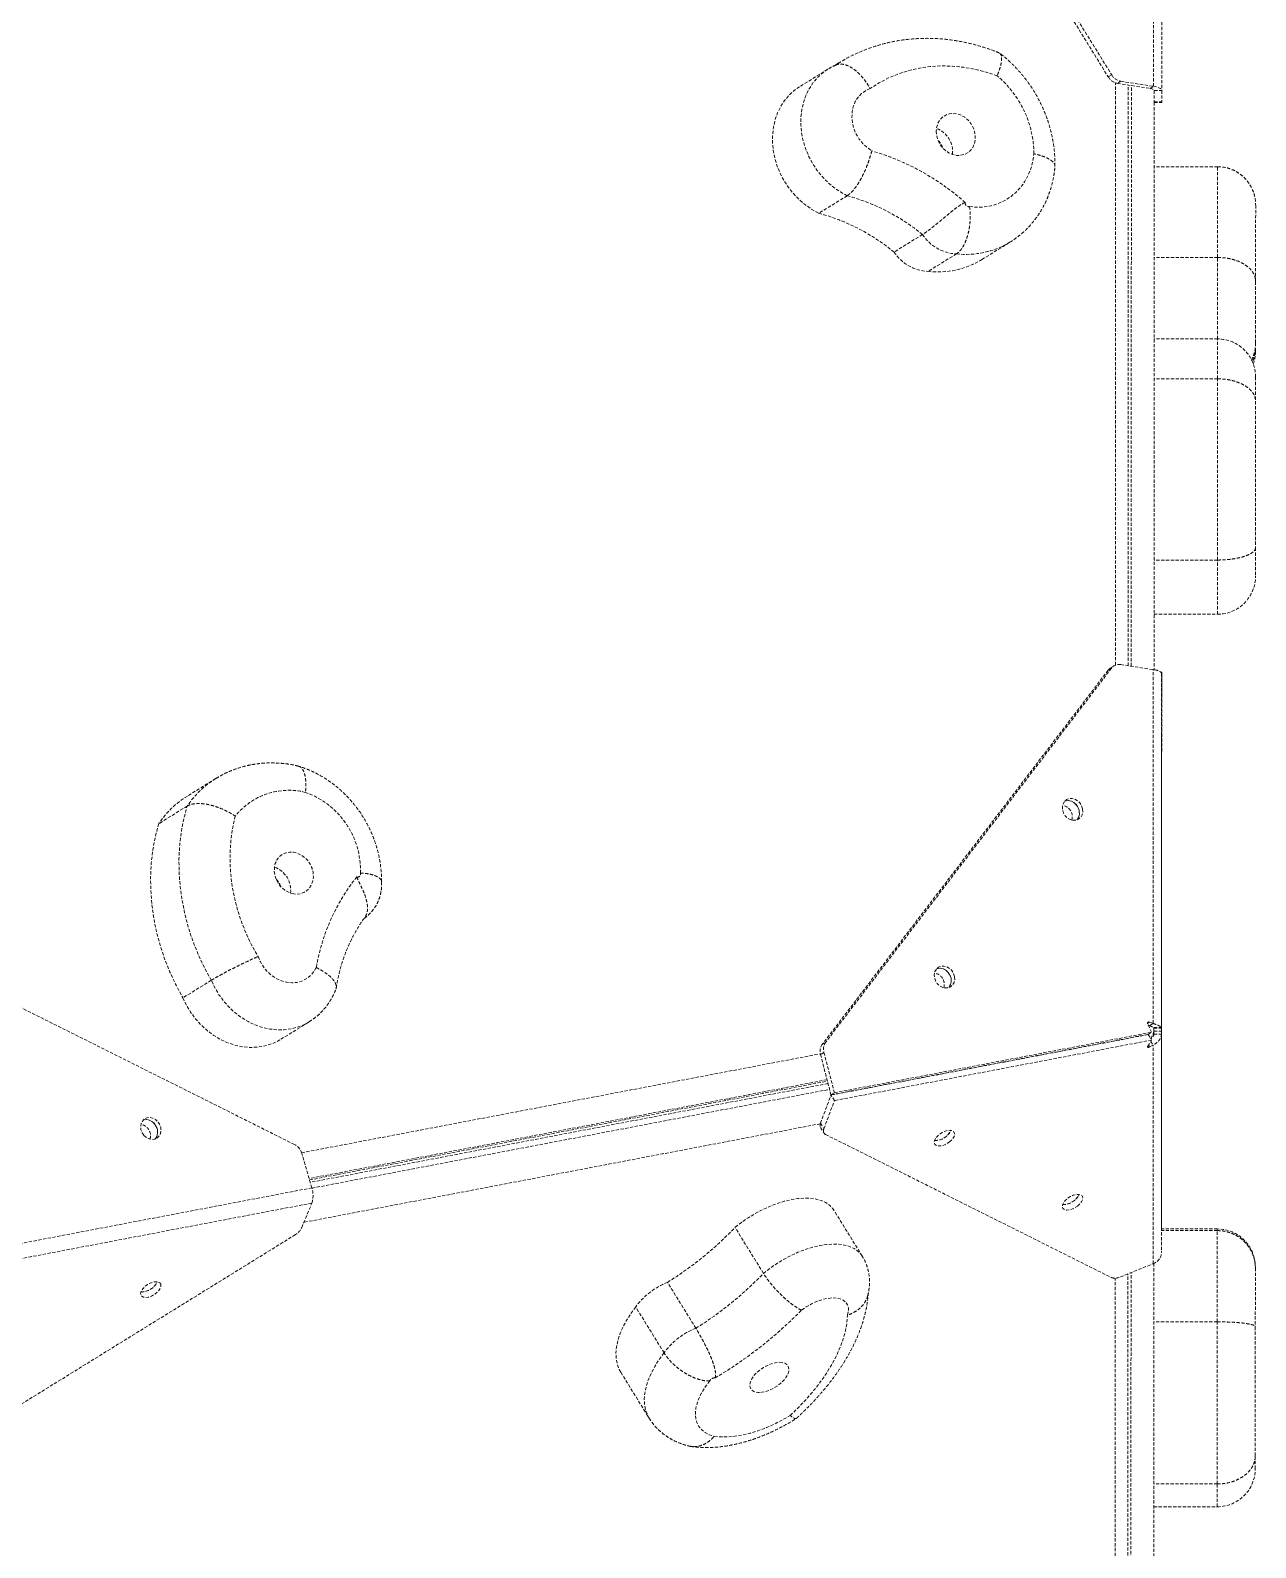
# Model space of a CAD drawing. Header units: millimetres. Extents: x -3960 to 3430, y -2884 to 2225.
# Drawn here: x 1484 to 1967, y -367 to 231 of the extents above; entities that cross this region are included whole.
import ezdxf

# ---------------------------------------------------------------- set-up
doc = ezdxf.new("R2010")
doc.units = ezdxf.units.MM
doc.linetypes.add('HIDDEN', pattern=[1.905, 1.27, -0.635])
doc.layers.add('DIKOM_ОБЪЕКТ', color=7, linetype='Continuous')

msp = doc.modelspace()

# ---------------------------------------------------------------- linework, layer by layer
at = {"layer": 'DIKOM_ОБЪЕКТ', "color": 7, "linetype": 'HIDDEN', "lineweight": 15}
for p, q in [((1797.62525, 395.32231), (1910.18837, 213.08251)), ((1796.28361, 394.49369), (1908.84673, 212.25389)), ((1926.63205, 208.57738), (1926.6744, 347.96239)), ((1929.99105, 346.30327), (1929.9487, 206.91826)), ((1798.35531, 215.33798), (1787.17285, 208.43155)), ((1802.64406, 217.78416), (1800.65999, 216.55878)), ((1800.95976, 216.70454), (1802.51842, 217.70628)), ((1908.84673, 212.25389), (1910.18837, 213.08251)), ((1911.64354, -19.44412), (1911.7134, 209.91727)), ((1913.8056, 210.5624), (1912.46396, 209.73378)), ((1912.46396, 209.73378), (1925.29041, 207.74876)), ((1913.8056, 210.5624), (1926.63205, 208.57738)), ((1916.61856, -19.66175), (1916.68833, 209.08)), ((1917.87937, -19.85698), (1917.94914, 208.88477)), ((1925.29041, 207.74876), (1926.63205, 208.57738)), ((1926.9486, 206.91919), (1926.94722, 202.48854)), ((1926.9486, 206.91919), (1929.9487, 206.91826)), ((1929.9487, 206.91826), (1929.94733, 202.48762)), ((1926.9471, 202.29637), (1926.87915, -21.25365)), ((1926.94722, 202.48854), (1929.94733, 202.48762)), ((1926.94726, 202.24393), (1929.9471, 202.24298)), ((1951.93949, 176.92015), (1926.93958, 176.92772)), ((1805.93741, 165.48464), (1794.75494, 158.57821)), ((1835.61987, 150.21021), (1824.4374, 143.30378)), ((1858.99881, 140.32034), (1870.18127, 147.22677)), ((1870.18127, 147.22677), (1870.04903, 147.14552)), ((1849.00509, 142.57951), (1837.82262, 135.67308)), ((1951.92862, 141.16261), (1926.92851, 141.17005)), ((1951.91877, 109.07356), (1926.9188, 109.08123)), ((1951.91407, 93.35242), (1926.9139, 93.35996)), ((1951.89228, 21.96942), (1926.89211, 21.97697)), ((1926.88566, 0.62432), (1951.88563, 0.61665)), ((1908.77538, -21.44448), (1796.11188, -168.82393)), ((1910.11702, -20.61586), (1797.45353, -167.99531)), ((1910.11702, -20.61586), (1908.77538, -21.44448)), ((1911.10673, -19.71696), (1909.76488, -20.5457)), ((1913.73556, -19.21566), (1926.56187, -21.20091)), ((1926.51944, -160.58443), (1926.56187, -21.20091)), ((1926.87905, -21.24124), (1928.18323, -21.39553)), ((1927.99621, -21.51104), (1928.18323, -21.39553)), ((1928.18323, -21.39553), (1928.1832, -21.56789)), ((1929.89397, -22.25164), (1929.5464, -22.2515)), ((1929.87858, -22.86012), (1929.83595, -162.24377)), ((1929.84773, -162.03781), (1929.89397, -22.25164)), ((1929.89098, -27.94919), (1929.89397, -22.25164)), ((1929.87695, -27.94917), (1929.89098, -27.94919)), ((1929.88962, -31.10355), (1929.81379, -234.8199)), ((1929.88962, -31.10355), (1929.87592, -31.1036)), ((1557.05637, -64.10101), (1545.87391, -71.00744)), ((1545.77532, -74.95855), (1534.59306, -81.86486)), ((1588.09361, -208.28024), (1405.37786, -116.86223)), ((1555.27432, -143.59766), (1544.09186, -150.5041)), ((1582.71428, -166.84014), (1593.89674, -159.93371)), ((1924.31566, -160.55026), (1925.10434, -160.06317)), ((1925.93082, -164.04655), (1924.42109, -160.95691)), ((1924.52678, -161.1734), (1925.17779, -161.41304)), ((1925.10434, -160.06317), (1926.51944, -160.58443)), ((1925.17779, -161.41304), (1926.51944, -160.58443)), ((1924.58911, -164.97034), (1799.54664, -188.81094)), ((1799.54676, -188.71586), (1924.58903, -164.8754)), ((1925.92972, -167.14189), (1800.88745, -190.98236)), ((1800.88855, -187.88702), (1925.93082, -164.04655)), ((1912.05734, -167.26465), (1912.19788, -167.33295)), ((1913.22223, -167.1376), (1913.16215, -167.05393)), ((1924.41848, -169.51715), (1925.92972, -167.14189)), ((1924.58903, -164.8754), (1925.93082, -164.04655)), ((1924.58911, -164.97034), (1925.92972, -167.14189)), ((1926.83559, -163.66485), (1926.83525, -164.75822)), ((1926.83525, -164.75822), (1929.83529, -164.75905)), ((1926.83559, -163.66485), (1929.8357, -163.66578)), ((1926.83605, -162.24271), (1926.83591, -162.42943)), ((1926.83591, -162.42943), (1929.83601, -162.43035)), ((1926.83605, -162.24271), (1929.83595, -162.24377)), ((1926.84094, -162.16851), (1926.83977, -165.06046)), ((1929.83529, -164.75905), (1929.80909, -250.89497)), ((1929.8129, -241.54445), (1929.84659, -164.7651)), ((1929.8357, -163.66578), (1929.83529, -164.75905)), ((1929.83595, -162.24377), (1929.83601, -162.43035)), ((1929.84659, -164.7651), (1929.84679, -163.67196)), ((1929.84731, -162.4364), (1929.84773, -162.03781)), ((1590.88369, -211.52461), (1795.36356, -172.53699)), ((1796.77194, -171.99838), (1795.43036, -172.8271)), ((1795.43036, -172.8271), (1799.54676, -188.71586)), ((1796.11188, -168.82393), (1797.45353, -167.99531)), ((1796.77194, -171.99838), (1800.88855, -187.88702)), ((1924.65791, -169.14075), (1925.10141, -169.85884)), ((1926.51678, -169.10014), (1925.10141, -169.85884)), ((1925.61408, -167.63808), (1926.51678, -169.10014)), ((1926.49053, -255.23596), (1926.51678, -169.10014)), ((1798.00172, -182.75232), (1593.84969, -221.67729)), ((1594.00803, -222.21995), (1798.14327, -183.29821)), ((1798.39011, -184.25096), (1594.2841, -223.1674)), ((1594.95393, -225.46657), (1798.98927, -186.56365)), ((1795.42221, -199.90117), (1799.54664, -188.81094)), ((1796.76276, -202.07262), (1800.88745, -190.98236)), ((1800.88745, -190.98236), (1799.54664, -188.81094)), ((1799.54676, -188.71586), (1800.88855, -187.88702)), ((1795.35565, -200.09921), (1591.81014, -238.90865)), ((1795.42221, -199.90117), (1796.76276, -202.07262)), ((1795.46638, -201.60246), (1796.8072, -203.77388)), ((1797.44249, -204.33653), (1910.04393, -260.67081)), ((1594.92394, -225.36221), (1590.96382, -211.77776)), ((1470.25186, -249.1419), (1594.92394, -225.36221)), ((1594.92235, -231.36239), (1470.25027, -255.14208)), ((1590.95562, -240.98017), (1594.92235, -231.36239)), ((1811.87233, -252.26546), (1800.69748, -234.17182)), ((1405.84204, -356.58788), (1588.08343, -244.02756)), ((1772.92529, -259.03733), (1761.75049, -240.94379)), ((1951.81163, -242.18002), (1929.81176, -242.17328)), ((1951.81184, -241.55106), (1929.81177, -241.54445)), ((1913.66197, -260.41998), (1926.49053, -255.23596)), ((1926.80775, -255.09804), (1926.76937, -380.93677)), ((1746.29388, -280.66322), (1735.11902, -262.56958)), ((1911.52722, -400.87675), (1911.56984, -260.92411)), ((1916.50296, -398.74844), (1916.54545, -259.25476)), ((1917.76398, -398.21034), (1917.80667, -258.74511)), ((1733.74492, -290.34171), (1722.57012, -272.24817)), ((1951.80076, -278.12588), (1926.80059, -278.11833)), ((1716.70432, -298.00944), (1727.87911, -316.10298)), ((1951.7811, -342.00229), (1926.78113, -341.99462)), ((1926.77853, -350.96188), (1951.7785, -350.96955))]:
    msp.add_line(p, q, dxfattribs=at)
at = {"layer": 'DIKOM_ОБЪЕКТ', "color": 7, "linetype": 'HIDDEN', "lineweight": 15, "flags": 128}
for points in [[(1805.93741, 165.48464), (1803.23658, 166.96743), (1800.66356, 168.7424), (1798.24985, 170.78754), (1796.02555, 173.07773), (1794.01793, 175.58468), (1792.25166, 178.27755), (1790.74847, 181.12295), (1789.52733, 184.08609), (1788.60257, 187.13013), (1787.98628, 190.21785), (1787.68558, 193.3109), (1787.70458, 196.37135), (1788.04263, 199.36122), (1788.69601, 202.24391), (1789.65619, 204.98373), (1790.91175, 207.54702), (1792.44683, 209.90183), (1794.2429, 212.01964), (1796.2774, 213.87389), (1798.35876, 215.34011)], [(1865.06553, 212.72615), (1860.69412, 214.18653), (1856.28034, 215.31123), (1851.84793, 216.09405), (1847.42091, 216.53103), (1843.02247, 216.61955), (1838.67662, 216.35931), (1834.40636, 215.75162), (1830.23485, 214.79984), (1826.18448, 213.50899), (1822.27674, 211.88604), (1818.53289, 209.93963), (1814.97257, 207.68019)], [(1787.17285, 208.43155), (1785.09493, 206.96746), (1783.06043, 205.1132), (1781.26456, 202.99552), (1779.72928, 200.64059), (1778.47372, 198.0773), (1777.51354, 195.33748), (1776.86037, 192.45492), (1776.52212, 189.46492), (1776.50311, 186.40447), (1776.80381, 183.31141), (1777.42031, 180.22382), (1778.34486, 177.17965), (1779.5662, 174.21665), (1781.06919, 171.37112), (1782.83546, 168.67825), (1784.84308, 166.17129), (1787.06738, 163.88111), (1789.48109, 161.83596), (1792.05412, 160.061), (1794.75494, 158.57821)], [(1814.97257, 207.68019), (1813.1765, 206.85731), (1811.57546, 205.70413), (1810.21362, 204.25258), (1809.12843, 202.5423), (1808.34904, 200.62002), (1807.89699, 198.53842), (1807.78491, 196.35462), (1808.01569, 194.12841), (1808.58316, 191.92057), (1809.4715, 189.79167), (1810.65645, 187.8), (1812.10579, 186.00007), (1813.77973, 184.44127), (1815.63218, 183.16605)], [(1925.29041, 207.74876), (1925.64768, 207.68345), (1925.97243, 207.60365), (1926.25874, 207.51076), (1926.50072, 207.40661), (1926.69382, 207.29314), (1926.83447, 207.1725), (1926.92003, 207.04712), (1926.9486, 206.91919)], [(1926.63205, 208.57738), (1927.34674, 208.44698), (1927.99656, 208.2873), (1928.56865, 208.10148), (1929.05269, 207.89308), (1929.43915, 207.66617), (1929.72043, 207.42488), (1929.89136, 207.174), (1929.9487, 206.91826)], [(1841.01541, 190.97027), (1841.14388, 189.29582), (1841.58314, 187.63496), (1842.3149, 186.05541), (1843.30924, 184.62193), (1844.52547, 183.39316), (1845.91387, 182.41966), (1847.41751, 181.74096), (1848.97485, 181.38503), (1850.52228, 181.3664), (1851.99623, 181.68587), (1853.3365, 182.33023), (1854.48812, 183.27324), (1855.40383, 184.47616), (1856.04666, 185.88998), (1856.3895, 187.45647), (1856.4191, 189.11183), (1856.13368, 190.78812), (1855.54509, 192.41672), (1854.67768, 193.93098), (1853.56667, 195.26887), (1852.25761, 196.37572), (1850.80403, 197.20611), (1849.26562, 197.72603), (1847.70531, 197.91437), (1846.18685, 197.76314), (1844.77247, 197.2787), (1843.52017, 196.48102), (1842.48115, 195.40244), (1841.69777, 194.08733), (1841.20242, 192.58945), (1841.01541, 190.97027)], [(1926.9471, 202.29637), (1926.94715, 202.33984), (1926.94722, 202.48854)], [(1929.94733, 202.48762), (1929.94719, 202.33901), (1929.9471, 202.25839), (1929.9471, 202.24298)], [(1854.15682, 161.18431), (1857.04515, 160.95056), (1859.89292, 161.06515), (1862.6646, 161.52662), (1865.32514, 162.32912), (1867.84163, 163.46286), (1870.18215, 164.9133), (1872.31761, 166.66261), (1874.22091, 168.68846), (1875.86842, 170.96559), (1877.23936, 173.46549), (1878.31648, 176.15662), (1879.08652, 179.00557), (1879.5397, 181.97646)], [(1951.92862, 141.16261), (1951.92998, 145.73756), (1951.93122, 150.07088), (1951.93247, 154.14193), (1951.9336, 157.93141), (1951.93485, 161.42168), (1951.93565, 164.596), (1951.93666, 167.43966), (1951.9373, 169.93909), (1951.93787, 172.08247), (1951.93862, 173.85984), (1951.939, 175.2626), (1951.9393, 176.28435), (1951.93949, 176.92015)], [(1966.93485, 161.75272), (1966.9346, 161.0258), (1966.9342, 159.94206), (1966.9339, 158.50741), (1966.93339, 156.7292), (1966.93278, 154.61719), (1966.93182, 152.1827), (1966.93116, 149.43875), (1966.93012, 146.40005), (1966.92919, 143.08301), (1966.92794, 139.50517), (1966.9269, 135.68604), (1966.92573, 131.64573)], [(1951.91877, 109.07356), (1951.91942, 111.13151), (1951.92034, 114.20082), (1951.92125, 117.35953), (1951.92219, 120.56854), (1951.92318, 123.78838), (1951.92415, 126.9792), (1951.92514, 130.10194), (1951.92619, 133.11795), (1951.92693, 135.98973), (1951.92786, 138.68243), (1951.92862, 141.16261)], [(1966.92573, 131.64573), (1966.92519, 129.92426), (1966.92446, 127.97036), (1966.92393, 125.8378), (1966.92332, 123.58469), (1966.92253, 121.2729), (1966.92182, 118.96551), (1966.92121, 116.726), (1966.92053, 114.61549), (1966.91992, 112.69178), (1966.91929, 111.00767), (1966.91886, 109.60908), (1966.91858, 108.53466), (1966.91847, 107.81343), (1966.91822, 107.46538)], [(1951.91407, 93.35242), (1951.91503, 96.48018), (1951.91581, 99.30561), (1951.91656, 101.80624), (1951.91723, 103.96215), (1951.91783, 105.7561), (1951.9182, 107.17384), (1951.9186, 108.20406), (1951.91875, 108.83858), (1951.91873, 109.07227), (1951.91877, 109.07356)], [(1966.91778, 105.54683), (1966.91765, 105.20221), (1966.91763, 104.89871), (1966.91731, 104.65739), (1966.91742, 104.49478), (1966.91741, 104.4222), (1966.91736, 104.41866)], [(1966.91822, 107.46538), (1966.91811, 106.92153), (1966.91778, 105.54683)], [(1951.89228, 21.96942), (1951.89384, 27.24324), (1951.89556, 32.64929), (1951.89716, 38.16216), (1951.89878, 43.75575), (1951.90064, 49.40386), (1951.90228, 55.07956), (1951.90408, 60.75635), (1951.9057, 66.40711), (1951.90742, 72.00553), (1951.90912, 77.52505), (1951.91087, 82.93966), (1951.91232, 88.22364), (1951.91407, 93.35242)], [(1966.91417, 94.06896), (1966.9142, 94.01854), (1966.91412, 93.65252), (1966.91382, 92.93566), (1966.91351, 91.87537), (1966.91313, 90.48214), (1966.91252, 88.76987), (1966.91201, 86.75571), (1966.91136, 84.45957)], [(1966.91136, 84.45957), (1966.90981, 79.91168), (1966.90845, 75.23192), (1966.90687, 70.44498), (1966.90557, 65.57681), (1966.90401, 60.65328), (1966.90251, 55.70105), (1966.90106, 50.74648), (1966.89946, 45.81619), (1966.8979, 40.93665), (1966.89644, 36.13409), (1966.89517, 31.43422), (1966.89371, 26.86214)], [(1966.89371, 26.86214), (1966.89295, 24.63514), (1966.89237, 22.54487), (1966.8919, 20.64816), (1966.89137, 18.99702), (1966.89081, 17.63675), (1966.89048, 16.60461), (1966.89035, 15.92877), (1966.89021, 15.62772), (1966.89033, 15.6121)], [(1951.88563, 0.61665), (1951.88582, 0.71344), (1951.88578, 1.15407), (1951.88609, 1.94576), (1951.88635, 3.07873), (1951.88681, 4.53899), (1951.88736, 6.30853), (1951.88803, 8.36552), (1951.88876, 10.68469), (1951.88959, 13.23735), (1951.89042, 15.99191), (1951.89134, 18.91467), (1951.89228, 21.96942)], [(1929.87858, -22.86012), (1929.82123, -22.60438), (1929.65025, -22.3534), (1929.36896, -22.11211), (1928.9827, -21.88508), (1928.49867, -21.67668), (1927.92637, -21.49098), (1927.27655, -21.33131), (1926.56187, -21.20091)], [(1929.89098, -27.94919), (1929.89069, -28.17286), (1929.89064, -28.45409), (1929.89037, -28.78941), (1929.89022, -29.17438), (1929.89018, -29.60399), (1929.88997, -30.0728), (1929.8898, -30.57479), (1929.88962, -31.10355)], [(1555.27432, -143.59766), (1552.56967, -138.60729), (1550.16663, -133.47686), (1548.07654, -128.23064), (1546.3092, -122.89311), (1544.87285, -117.48986), (1543.77436, -112.04608), (1543.01906, -106.58763), (1542.61035, -101.14), (1542.55003, -95.72925), (1542.83864, -90.38072), (1543.47461, -85.11958), (1544.45511, -79.97072), (1545.77532, -74.95855)], [(1898.72947, -76.0249), (1898.34651, -74.81771), (1897.67505, -73.7269), (1896.76932, -72.84117), (1895.70266, -72.23207), (1894.56142, -71.94913), (1893.43815, -72.01517), (1892.42396, -72.42479), (1891.60072, -73.14495), (1891.03543, -74.11715), (1890.77364, -75.26271), (1890.83677, -76.4888), (1891.21953, -77.69612), (1891.89093, -78.78682), (1892.79672, -79.67266), (1893.86332, -80.28165), (1895.00456, -80.5646), (1896.12783, -80.49856), (1897.14202, -80.08893), (1897.96526, -79.36878), (1898.53061, -78.39667), (1898.79234, -77.25102), (1898.72947, -76.0249)], [(1896.44835, -80.41044), (1896.70258, -80.11472), (1897.23748, -79.12008), (1897.46539, -77.96141), (1897.36775, -76.73253), (1896.95256, -75.53305), (1896.25322, -74.46017), (1895.32667, -73.60061), (1894.24796, -73.02417), (1893.10419, -72.77753), (1891.98843, -72.88069), (1891.78207, -72.9413)], [(1891.79799, -72.92489), (1892.09657, -72.84389), (1893.21984, -72.77785), (1894.36088, -73.06092), (1895.42768, -73.66979), (1896.33347, -74.55562), (1897.00486, -75.64633), (1897.38763, -76.85365), (1897.45076, -78.07973), (1897.18897, -79.22529), (1896.62368, -80.1975), (1896.4262, -80.41768)], [(1534.59306, -81.86486), (1533.27265, -86.87715), (1532.29215, -92.02601), (1531.65617, -97.28715), (1531.36757, -102.63568), (1531.42788, -108.04643), (1531.83659, -113.49406), (1532.5919, -118.95251), (1533.69039, -124.39629), (1535.12673, -129.79954), (1536.89407, -135.13707), (1538.98416, -140.38329), (1541.3872, -145.51372), (1544.09186, -150.5041)], [(1564.76303, -78.91402), (1563.76119, -83.35182), (1563.07818, -87.90431), (1562.71742, -92.54753), (1562.68097, -97.25624), (1562.96919, -102.00515), (1563.58024, -106.76905), (1564.51111, -111.52219), (1565.75647, -116.23915), (1567.30997, -120.89469), (1569.16316, -125.46379), (1571.30618, -129.92184), (1573.72747, -134.24515)], [(1929.8662, -97.90265), (1929.86616, -98.26556), (1929.86621, -98.26791), (1929.86636, -97.90927), (1929.86667, -97.21874), (1929.86711, -96.25212), (1929.86753, -95.08809), (1929.86796, -93.82064), (1929.86849, -92.55243), (1929.86878, -91.38638), (1929.86912, -90.41687), (1929.8693, -89.7225), (1929.86934, -89.35959), (1929.86929, -89.35724), (1929.86913, -89.71588), (1929.86862, -90.40653), (1929.86839, -91.37303), (1929.86797, -92.53706), (1929.86739, -93.80474), (1929.867, -95.07272), (1929.86671, -96.23877), (1929.86637, -97.20828), (1929.8662, -97.90265)], [(1587.21397, -109.4539), (1588.7747, -109.65879), (1590.29675, -109.52426), (1591.71765, -109.05582), (1592.97924, -108.27273), (1594.02986, -107.20702), (1594.82643, -105.90239), (1595.3366, -104.41218), (1595.5392, -102.79737), (1595.42604, -101.12412), (1595.00182, -99.46084), (1594.28382, -97.87588), (1593.30149, -96.43371), (1592.09511, -95.19367), (1590.71373, -94.20659), (1589.21445, -93.51272), (1587.65821, -93.14043), (1586.10886, -93.10505), (1584.62985, -93.40817), (1583.28172, -94.03708), (1582.11959, -94.96625), (1581.19132, -96.15746), (1580.53445, -97.56215), (1580.1764, -99.12262), (1580.13135, -100.77519), (1580.4014, -102.45201), (1580.97536, -104.0846), (1581.83002, -105.60589), (1582.92995, -106.95399), (1584.23065, -108.07315), (1585.6783, -108.91799), (1587.21397, -109.4539)], [(1573.72747, -134.24515), (1574.65152, -136.3611), (1575.86899, -138.33325), (1577.34654, -140.10763), (1579.04351, -141.63567), (1580.91346, -142.87571), (1582.90544, -143.79336), (1584.96466, -144.3639), (1587.03505, -144.57138), (1589.05947, -144.41044), (1590.98276, -143.88519), (1592.75205, -143.01033), (1594.31921, -141.80956), (1595.64123, -140.31576), (1596.6818, -138.56999)], [(1848.23588, -142.07725), (1847.85312, -140.86993), (1847.18172, -139.77922), (1846.27599, -138.89349), (1845.20934, -138.28439), (1844.06809, -138.00144), (1842.94482, -138.06749), (1841.93043, -138.47723), (1841.10739, -139.19726), (1840.5421, -140.16947), (1840.28031, -141.31503), (1840.34324, -142.54124), (1840.726, -143.74856), (1841.3976, -144.83914), (1842.30333, -145.72487), (1843.36999, -146.33397), (1844.51123, -146.61691), (1845.6345, -146.55087), (1846.64869, -146.14125), (1847.47193, -145.4211), (1848.03728, -144.44899), (1848.29901, -143.30333), (1848.23588, -142.07725)], [(1845.96594, -146.4591), (1846.21542, -146.16841), (1846.75033, -145.17377), (1846.97823, -144.0151), (1846.88059, -142.78622), (1846.46514, -141.58677), (1845.766, -140.51375), (1844.83951, -139.6543), (1843.76059, -139.07799), (1842.61683, -138.83135), (1841.50107, -138.9345), (1841.284, -138.99865)], [(1841.30467, -138.9772), (1841.60304, -138.89633), (1842.7263, -138.83029), (1843.86755, -139.11323), (1844.93415, -139.72223), (1845.84014, -140.60794), (1846.51153, -141.69864), (1846.8943, -142.90596), (1846.95743, -144.13205), (1846.69564, -145.2776), (1846.13035, -146.24981), (1845.93287, -146.47)], [(1593.88397, -159.9416), (1592.07843, -160.93608), (1589.53435, -161.98024), (1586.85622, -162.69483), (1584.07698, -163.07101), (1581.23084, -163.10431), (1578.35284, -162.79427), (1575.47863, -162.14463), (1572.64367, -161.16334), (1569.88272, -159.8627), (1567.22998, -158.25858), (1564.71817, -156.37085), (1562.37797, -154.22286), (1560.23871, -151.84078), (1558.32635, -149.25439), (1556.66488, -146.49526), (1555.27432, -143.59766)], [(1544.09186, -150.5041), (1545.48241, -153.40169), (1547.14389, -156.16082), (1549.05625, -158.74721), (1551.19551, -161.12929), (1553.53571, -163.27728), (1556.04752, -165.16502), (1558.70025, -166.76913), (1561.4612, -168.06977), (1564.29616, -169.05106), (1567.17037, -169.7007), (1570.04838, -170.01074), (1572.89451, -169.97744), (1575.67376, -169.60126), (1578.35188, -168.88667), (1580.89596, -167.84252), (1582.71428, -166.84014)], [(1926.83591, -162.42943), (1926.836, -162.45907), (1926.83592, -162.51111), (1926.83597, -162.58379), (1926.83592, -162.6749), (1926.83584, -162.78185), (1926.83592, -162.90132), (1926.83583, -163.02958), (1926.83577, -163.16286), (1926.83567, -163.29701), (1926.83562, -163.42805), (1926.83561, -163.55191), (1926.83559, -163.66485)], [(1929.83601, -162.43035), (1929.8359, -162.46012), (1929.83596, -162.51193), (1929.83601, -162.58462), (1929.83582, -162.67595), (1929.83594, -162.78278), (1929.83576, -162.90227), (1929.83567, -163.03053), (1929.83581, -163.16369), (1929.83577, -163.29794), (1929.83572, -163.42898), (1929.83572, -163.55284), (1929.8357, -163.66578)], [(1929.83228, -189.20396), (1929.83224, -189.56687), (1929.8323, -189.56922), (1929.83245, -189.21058), (1929.83276, -188.52005), (1929.8332, -187.55343), (1929.83355, -186.38929), (1929.83399, -185.12185), (1929.83458, -183.85374), (1929.83487, -182.68769), (1929.83521, -181.71818), (1929.83538, -181.02381), (1929.83536, -180.6608), (1929.83537, -180.65855), (1929.83522, -181.01719), (1929.83491, -181.70772), (1929.83447, -182.67434), (1929.83406, -183.83837), (1929.83341, -185.10595), (1929.83309, -186.37403), (1929.8328, -187.54008), (1929.8324, -188.50949), (1929.83228, -189.20396)], [(1528.74819, -204.68189), (1529.69259, -205.51726), (1530.78146, -206.06431), (1531.92642, -206.2784), (1533.03498, -206.14228), (1534.01705, -205.66703), (1534.79333, -204.89125), (1535.30091, -203.87734), (1535.49842, -202.70801), (1535.3702, -201.47771), (1534.92648, -200.28604), (1534.20315, -199.22965), (1533.25869, -198.39419), (1532.16989, -197.84724), (1531.02492, -197.63315), (1529.9163, -197.76917), (1528.93423, -198.24442), (1528.15802, -199.0203), (1527.65037, -200.03411), (1527.45286, -201.20343), (1527.58114, -202.43384), (1528.02486, -203.62551), (1528.74819, -204.68189)], [(1528.49085, -198.62362), (1528.57445, -198.59791), (1529.68308, -198.46189), (1530.82804, -198.67599), (1531.91684, -199.22293), (1532.8611, -200.05852), (1533.58463, -201.11478), (1534.02835, -202.30645), (1534.15657, -203.53675), (1533.95906, -204.70608), (1533.45148, -205.71999), (1533.11865, -206.11667)], [(1533.10266, -206.12164), (1533.37562, -205.80678), (1533.91052, -204.81214), (1534.13842, -203.65347), (1534.04059, -202.42472), (1533.62533, -201.22514), (1532.92619, -200.15212), (1531.9995, -199.29279), (1530.92079, -198.71636), (1529.77702, -198.46972), (1528.66127, -198.57287), (1528.49325, -198.62116)], [(1846.24284, -207.27122), (1847.1516, -206.44542), (1847.827, -205.56438), (1848.21415, -204.69939), (1848.28163, -203.92072), (1848.02435, -203.29135), (1847.46303, -202.86208), (1846.64284, -202.66793), (1845.63039, -202.72466), (1844.5079, -203.02743), (1843.36625, -203.55192), (1842.29771, -204.25558), (1841.38895, -205.08137), (1840.71362, -205.96252), (1840.32641, -206.82741), (1840.25893, -207.60608), (1840.51627, -208.23555), (1841.07759, -208.66482), (1841.89771, -208.85886), (1842.91016, -208.80214), (1844.03266, -208.49937), (1845.1743, -207.97488), (1846.24284, -207.27122)], [(1800.69748, -234.17182), (1800.15821, -233.40303), (1798.95444, -232.16993), (1797.46783, -231.14949), (1795.71694, -230.35405), (1793.72293, -229.79381), (1791.51084, -229.47531), (1789.1076, -229.40266), (1786.543, -229.57692), (1783.84862, -229.99568), (1781.05772, -230.65382), (1778.2046, -231.54332), (1775.3247, -232.65308), (1772.45316, -233.96967), (1769.62576, -235.4766), (1766.87702, -237.15535), (1764.24125, -238.98527), (1761.75049, -240.94379)], [(1896.70852, -232.51901), (1897.61728, -231.69321), (1898.29241, -230.81219), (1898.67962, -229.9473), (1898.74731, -229.16851), (1898.48996, -228.53903), (1897.92844, -228.10989), (1897.10832, -227.91585), (1896.09607, -227.97245), (1894.97337, -228.27535), (1893.83166, -228.79973), (1892.76313, -229.50339), (1891.85443, -230.32929), (1891.17903, -231.21033), (1890.79209, -232.0752), (1890.72434, -232.85389), (1890.98168, -233.48337), (1891.5432, -233.91251), (1892.36339, -234.10665), (1893.37564, -234.05005), (1894.49807, -233.74718), (1895.63998, -233.22266), (1896.70852, -232.51901)], [(1951.80076, -278.12588), (1951.80201, -273.82842), (1951.80331, -269.67033), (1951.80443, -265.68484), (1951.80567, -261.9037), (1951.80663, -258.35714), (1951.80773, -255.07306), (1951.80858, -252.07805), (1951.80942, -249.39564), (1951.8101, -247.04736), (1951.81069, -245.05193), (1951.81137, -243.42508), (1951.81163, -242.18002)], [(1951.81163, -242.18002), (1951.81171, -241.69014), (1951.81184, -241.55106)], [(1772.92529, -259.03733), (1775.41605, -257.07881), (1778.05188, -255.24898), (1780.80056, -253.57014), (1783.62802, -252.06331), (1786.49956, -250.74672), (1789.37946, -249.63696), (1792.23252, -248.74735), (1795.02341, -248.08922), (1797.71779, -247.67045), (1800.28246, -247.4963), (1802.68564, -247.56885), (1804.89773, -247.88735), (1806.89174, -248.44758), (1808.64262, -249.24302), (1810.12923, -250.26347), (1811.33307, -251.49667), (1811.87121, -252.26364)], [(1966.80712, -256.89215), (1966.80683, -257.93841), (1966.80646, -259.31804), (1966.80577, -261.01748), (1966.80535, -263.01952), (1966.80449, -265.30445), (1966.8038, -267.84918), (1966.80304, -270.62836), (1966.80204, -273.6145), (1966.80097, -276.77749), (1966.80002, -280.08586)], [(1966.80724, -256.55567), (1966.8072, -256.57965), (1966.80712, -256.89215)], [(1535.40466, -263.29383), (1535.02178, -262.73923), (1534.35018, -262.40091), (1533.44421, -262.30654), (1532.37734, -262.46343), (1531.236, -262.85911), (1530.11263, -263.46128), (1529.0983, -264.22141), (1528.27509, -265.07774), (1527.70979, -265.96099), (1527.44808, -266.7995), (1527.51118, -267.52554), (1527.89406, -268.08015), (1528.5656, -268.41836), (1529.47163, -268.51283), (1530.53844, -268.35584), (1531.67984, -267.96026), (1532.80315, -267.35799), (1533.81754, -266.59796), (1534.64075, -265.74164), (1535.20605, -264.85839), (1535.4679, -264.01964), (1535.40466, -263.29383)], [(1806.04121, -275.48259), (1806.3841, -274.00056), (1806.38499, -272.63811), (1806.04406, -271.43228), (1805.37039, -270.41639), (1804.38276, -269.6181), (1803.10805, -269.05917), (1801.58107, -268.75512), (1799.8438, -268.71404), (1797.94365, -268.93735), (1795.93297, -269.41865), (1793.86626, -270.14499), (1791.80061, -271.09626), (1789.79229, -272.24653), (1787.89645, -273.5644)], [(1722.57012, -272.24817), (1720.59037, -274.96785), (1718.88085, -277.68723), (1717.45522, -280.38441), (1716.32529, -283.03768), (1715.49974, -285.6257), (1714.98565, -288.12728), (1714.78711, -290.52225), (1714.90556, -292.79164), (1715.34013, -294.91678), (1716.08711, -296.88078), (1716.70432, -298.00944)], [(1783.4774, -315.03758), (1786.82661, -311.77433), (1789.95414, -308.44482), (1792.84331, -305.06693), (1795.47834, -301.65867), (1797.84555, -298.2383), (1799.932, -294.82432), (1801.72647, -291.43486), (1803.21953, -288.08822), (1804.40307, -284.80216), (1805.27053, -281.5946), (1805.81754, -278.48253), (1806.04121, -275.48259)], [(1951.7811, -342.00229), (1951.78227, -338.36578), (1951.78343, -334.43842), (1951.78472, -330.23858), (1951.78613, -325.7862), (1951.7875, -321.10237), (1951.78914, -316.20891), (1951.79064, -311.12919), (1951.79216, -305.88706), (1951.79383, -300.50725), (1951.79557, -295.01502), (1951.79726, -289.43652), (1951.79892, -283.79807), (1951.80076, -278.12588)], [(1966.80002, -280.08586), (1966.79861, -285.02416), (1966.79709, -289.91782), (1966.79558, -294.74073), (1966.79426, -299.46684), (1966.79274, -304.07103), (1966.79136, -308.52844), (1966.79016, -312.81508), (1966.78887, -316.90829), (1966.78772, -320.78577), (1966.78665, -324.42698), (1966.78554, -327.81222), (1966.78455, -330.92361)], [(1727.87986, -316.1042), (1727.2619, -314.97432), (1726.51493, -313.01032), (1726.08035, -310.88517), (1725.96197, -308.61589), (1726.16045, -306.22082), (1726.67453, -303.71924), (1727.50009, -301.13122), (1728.63008, -298.47805), (1730.05565, -295.78077), (1731.76517, -293.06139), (1733.74492, -290.34171)], [(1780.27306, -294.12826), (1778.98989, -294.06243), (1777.55388, -294.24008), (1776.02406, -294.65375), (1774.46246, -295.28685), (1772.93358, -296.11312), (1771.49987, -297.09893), (1770.21968, -298.204), (1769.14588, -299.38281), (1768.32221, -300.58731), (1767.78236, -301.76813), (1767.54865, -302.87701), (1767.63025, -303.86849), (1768.02416, -304.70183), (1768.71421, -305.34316), (1769.67207, -305.76613), (1770.85866, -305.95325), (1772.22514, -305.89715), (1773.71565, -305.59996), (1775.26937, -305.07387), (1776.82254, -304.34047), (1778.31155, -303.42967), (1779.67567, -302.37883), (1780.85856, -301.231), (1781.8122, -300.03323), (1782.49751, -298.83431), (1782.88619, -297.68367), (1782.96277, -296.62798), (1782.72368, -295.71093), (1782.17883, -294.96983), (1781.35076, -294.4349), (1780.27306, -294.12826)], [(1751.76524, -301.41828), (1750.0833, -303.64691), (1748.67557, -305.87851), (1747.5595, -308.08509), (1746.74923, -310.23913), (1746.25468, -312.31363), (1746.08253, -314.28219), (1746.23441, -316.12067), (1746.70896, -317.80555), (1747.49976, -319.316), (1748.597, -320.63297), (1749.98705, -321.73981), (1751.65245, -322.62279), (1753.57235, -323.27083)], [(1753.57235, -323.27083), (1756.11354, -323.49606), (1758.83235, -323.47666), (1761.70165, -323.21272), (1764.69283, -322.70691), (1767.77573, -321.9644), (1770.91987, -320.99254), (1774.09367, -319.80102), (1777.26576, -318.40165), (1780.40402, -316.80866), (1783.4774, -315.03758)], [(1966.78455, -330.92361), (1966.78414, -332.57677), (1966.78377, -333.9396), (1966.78326, -334.97464), (1966.78303, -335.65349), (1966.78306, -335.95752), (1966.783, -335.97422)], [(1951.7785, -350.96955), (1951.77837, -350.95618), (1951.77846, -350.67955), (1951.77867, -350.04877), (1951.77914, -349.07175), (1951.77944, -347.76053), (1951.77995, -346.13113), (1951.78056, -344.20379), (1951.7811, -342.00229)]]:
    msp.add_lwpolyline(points, dxfattribs=at)
at = {"layer": 'DIKOM_ОБЪЕКТ', "color": 7, "linetype": 'HIDDEN', "lineweight": 15}
for centre, radius, start, end in [((1838.89652, 181.62674), 40.64468, 0.49299526, 49.92061647), ((1913.42024, 214.96241), 5.31536, 210.63480153, 259.6355678), ((1914.76287, 215.79245), 5.31694, 210.64255784, 259.62781148), ((1837.83828, 182.89717), 9.65058, 353.11550424, 70.28449576), ((1838.66975, 183.41062), 4.90354, 12.1146783, 51.2853217), ((1788.54244, 90.65236), 96.39832, 48.47924177, 73.67897716), ((1785.00843, 88.33598), 79.93709, 50.71777295, 74.82203366), ((1853.89128, 162.62174), 1.46175, 171.91627952, 280.46637632), ((1773.82597, 81.42954), 79.93709, 50.71777295, 74.82203366), ((1849.69716, 159.34853), 16.7833, 212.98974172, 267.63669679), ((1852.77888, 175.96366), 33.59677, 263.55057742, 300.93342516), ((1838.51503, 152.44268), 16.7839, 212.99079494, 267.63564357), ((1841.65825, 168.76565), 33.31412, 263.38858234, 301.36691774), ((1951.9142, 94.07356), 15, 359.98252559, 89.98252559), ((1951.91735, 104.42327), 15, 339.80132084, 359.98252559), ((1951.89027, 15.61665), 15, 269.98252559, 359.98252559), ((1911.70074, -23.67104), 3.67632, 121.774347, 142.72434738), ((1913.08437, -22.90859), 3.7499, 79.99964929, 142.30854044), ((1576.69297, -95.79229), 37.28197, 121.8894989, 146.02608799), ((1565.54445, -102.73422), 37.32987, 121.79883345, 146.00968677), ((1585.84651, -95.66524), 26.92799, 75.90513011, 141.53219399), ((1581.52836, -100.23092), 32.55348, 358.05810525, 70.48262608), ((1890.16646, -79.12172), 4.50185, 342.52807201, 81.08013045), ((1576.93992, -108.0933), 9.64645, 353.09639026, 70.30360974), ((1613.04058, -101.79545), 1.12185, 250.46375304, 24.28702256), ((1577.7677, -107.58205), 4.90265, 12.11098471, 51.28901529), ((1673.59558, -151.55423), 78.00205, 141.3646259, 170.4179225), ((1839.67976, -145.17521), 4.50131, 342.52163956, 81.16647438), ((1920.51742, -162.62532), 6.31873, 321.22727469, 359.37559408), ((1799.90064, -171.52855), 4.65506, 144.47869523, 196.19787004), ((1801.24362, -170.7002), 4.65631, 144.48563006, 196.1887122), ((1526.8427, -204.81115), 4.49939, 342.45792333, 80.84982587), ((1797.14131, -200.70776), 1.89891, 154.86439898, 208.10997092), ((1798.24036, -202.86298), 1.6757, 151.85789706, 241.56609986), ((1840.60213, -199.82291), 6.84944, 268.10578476, 335.2834003), ((1841.29538, -200.30645), 6.03105, 298.65451645, 336.73545742), ((1585.46695, -213.36225), 5.72068, 16.07976695, 62.66753683), ((1840.75729, -200.66003), 6.01315, 266.3852117, 304.78094596), ((1585.74832, -228.35987), 9.65288, 341.8775177, 18.09210646), ((1891.0682, -225.07139), 6.84866, 268.10176158, 335.28562059), ((1891.22366, -225.90976), 6.01116, 266.37676823, 304.78607094), ((1891.76051, -225.55394), 6.03158, 298.65773456, 336.73557631), ((1584.55725, -237.82686), 7.1332, 299.62581746, 333.76456587), ((1661.36553, -144.53371), 139.18349, 301.99877454, 316.15710678), ((1951.80726, -256.55111), 15, 359.98252559, 89.98252559), ((1924.94282, -250.61381), 4.87438, 288.51284041, 356.69330668), ((1527.78358, -259.46043), 6.85819, 268.16211439, 335.23788561), ((1528.45974, -259.94622), 6.0329, 298.65817766, 336.70989516), ((1745.42708, -288.90916), 28.28479, 111.37302894, 143.91080205), ((1672.53819, -162.62538), 139.18632, 301.99911362, 316.1571626), ((1911.55408, -256.23447), 4.68633, 251.20119898, 296.73048875), ((1527.9152, -260.28263), 6.03281, 266.69000486, 304.74000952), ((1668.05972, -155.7285), 168.06589, 300.6962008, 315.48232909), ((1756.60124, -307.0022), 28.28398, 111.3721353, 143.91083833), ((1753.63327, -302.29957), 2.06548, 83.83791992, 154.74319841), ((1951.78304, -335.9696), 15, 269.98252559, 359.98252559)]:
    msp.add_arc(centre, radius, start, end, dxfattribs=at)
for centre, major_axis, ratio, start_param, end_param in [((1925.10412, -160.82671), (-0.62767, 0.6933), 0.688502918, 5.362276781, 7.456671883), ((1929.84706, -163.19997), (0.00026, 0.77062), 0.000075362, 0.135441452, 2.229836575), ((1925.1015, -169.38696), (0.75309, 0.54406), 0.431141303, 2.315861054, 4.410256156)]:
    msp.add_ellipse(centre, major_axis=major_axis, ratio=ratio, start_param=start_param, end_param=end_param, dxfattribs=at)
for points, knots in [([(1865.80262, 221.76552), (1865.12961, 222.03727), (1862.93992, 222.92142), (1859.17395, 224.19308), (1854.50315, 225.4799), (1849.79656, 226.45444), (1845.07726, 227.12103), (1840.36375, 227.47564), (1835.6753, 227.51748), (1831.03078, 227.24725), (1826.44884, 226.66706), (1821.94732, 225.78078), (1817.5441, 224.59173), (1813.25361, 223.1093), (1809.10024, 221.32691), (1805.51105, 219.52426), (1803.38201, 218.20167), (1802.52825, 217.6713)], [0, 0, 0, 0, 0.031871935, 0.103697794, 0.175453992, 0.247067493, 0.318517988, 0.389789882, 0.46087014, 0.53175176, 0.6024327, 0.67291366, 0.743212385, 0.813344318, 0.883334687, 0.953216519, 1, 1, 1, 1]), ([(1866.07818, 221.59747), (1866.23786, 221.43983), (1866.56838, 221.1135), (1866.79407, 220.17738), (1866.8092, 218.93038), (1866.57914, 217.37188), (1866.05901, 215.34885), (1865.47097, 213.7163), (1865.07011, 212.73734), (1865.06553, 212.72615)], [0, 0, 0, 0, 0.145062864, 0.300278144, 0.45992007, 0.616636577, 0.777786361, 0.997460072, 1, 1, 1, 1]), ([(1887.81632, 177.14358), (1887.82235, 177.81448), (1887.84005, 179.78266), (1887.62556, 183.06534), (1887.09852, 186.97183), (1886.27358, 190.85523), (1885.16362, 194.69173), (1883.77284, 198.45675), (1882.1103, 202.12623), (1880.1861, 205.67682), (1878.01166, 209.08584), (1875.60015, 212.33115), (1872.96668, 215.3931), (1870.12322, 218.24489), (1867.79693, 220.28619), (1866.41315, 221.3525), (1866.08462, 221.60565)], [0, 0, 0, 0, 0.039990081, 0.117316024, 0.194762423, 0.272401232, 0.350198956, 0.428128361, 0.506160231, 0.584280521, 0.662471949, 0.740718303, 0.819004412, 0.897312609, 0.975620294, 1, 1, 1, 1]), ([(1801.47585, 216.96738), (1800.65094, 216.59772), (1799.577, 216.11646), (1798.60168, 215.46349), (1798.37552, 215.31207)], [0, 0, 0, 0, 0.768110102, 1, 1, 1, 1]), ([(1801.49519, 216.92791), (1801.71479, 217.03224), (1802.33994, 217.32926), (1803.55992, 217.39331), (1805.10234, 217.14403), (1806.73037, 216.4991), (1808.41322, 215.48542), (1810.07709, 214.14323), (1811.70152, 212.48575), (1813.37516, 210.37615), (1814.4312, 208.6907), (1814.96458, 207.69511), (1814.97257, 207.68019)], [0, 0, 0, 0, 0.061598337, 0.175352198, 0.285893263, 0.399637537, 0.510285318, 0.624121297, 0.735057362, 0.849182711, 0.997740736, 1, 1, 1, 1]), ([(1815.63218, 183.16605), (1815.62858, 183.15177), (1815.37304, 182.13931), (1814.84526, 180.3115), (1813.91046, 177.66713), (1812.94726, 175.32916), (1811.87201, 173.07243), (1810.7291, 171.00349), (1809.52441, 169.13966), (1808.31166, 167.57725), (1807.09259, 166.29774), (1806.32612, 165.75825), (1805.93741, 165.48464)], [0, 0, 0, 0, 0.00204628, 0.145146936, 0.250935832, 0.359762558, 0.465078954, 0.573433941, 0.678553725, 0.78670619, 0.891826172, 1, 1, 1, 1]), ([(1887.7688, 177.03857), (1887.78999, 177.14681), (1887.86597, 177.53496), (1887.55137, 178.2139), (1886.8352, 179.05283), (1885.70414, 179.85123), (1884.20227, 180.59916), (1882.21171, 181.32942), (1880.55195, 181.76122), (1879.56316, 181.97147), (1879.5397, 181.97646)], [0, 0, 0, 0, 0.058320682, 0.209128681, 0.355722142, 0.506556361, 0.653226398, 0.804140726, 0.995353645, 1, 1, 1, 1]), ([(1870.0251, 147.14797), (1870.12574, 147.20385), (1871.20816, 147.80486), (1873.11736, 149.20733), (1875.71305, 151.35385), (1878.08282, 153.76219), (1880.23224, 156.37958), (1882.14195, 159.19784), (1883.80157, 162.1958), (1885.19827, 165.35471), (1886.32472, 168.65314), (1887.16403, 172.07041), (1887.62485, 174.88173), (1887.76926, 176.5505), (1887.81114, 177.03445)], [0, 0, 0, 0, 0.009674979, 0.104056231, 0.198323756, 0.292579812, 0.386946516, 0.481533498, 0.576448358, 0.67175499, 0.767515557, 0.863756606, 0.960488378, 1, 1, 1, 1]), ([(1951.93949, 176.92015), (1952.76425, 176.88018), (1954.43772, 176.79907), (1956.86582, 176.14936), (1959.17526, 175.12335), (1961.26242, 173.72935), (1963.10631, 171.99187), (1964.62776, 169.98185), (1965.80799, 167.72016), (1966.69541, 164.99179), (1966.93391, 162.94663), (1966.93484, 161.76621), (1966.93485, 161.75272)], [0, 0, 0, 0, 0.104312663, 0.21165571, 0.315962589, 0.423280338, 0.527987089, 0.635675753, 0.741395496, 0.850103234, 0.998287344, 1, 1, 1, 1]), ([(1852.44405, 162.82729), (1852.43698, 162.82498), (1851.90628, 162.65193), (1850.88508, 162.09062), (1849.25098, 160.95706), (1847.44171, 159.53817), (1845.49936, 157.93731), (1843.56137, 156.31634), (1841.70212, 154.77279), (1839.9211, 153.32931), (1838.29722, 152.0678), (1836.81726, 150.98255), (1836.0228, 150.47011), (1835.61987, 150.21021)], [0, 0, 0, 0, 0.001083055, 0.081259004, 0.164375171, 0.268229083, 0.375108392, 0.478066885, 0.583956878, 0.68648704, 0.791960164, 0.894488501, 1, 1, 1, 1]), ([(1854.15682, 161.18431), (1854.15925, 161.17161), (1854.36602, 160.09197), (1854.49927, 158.14021), (1854.40639, 155.33447), (1854.10591, 152.85551), (1853.60926, 150.47311), (1852.94383, 148.29702), (1852.12053, 146.34644), (1851.17793, 144.72173), (1850.13079, 143.40167), (1849.38389, 142.85617), (1849.00509, 142.57951)], [0, 0, 0, 0, 0.001684578, 0.1432324, 0.248867706, 0.35755888, 0.463119203, 0.571738942, 0.677270597, 0.785869277, 0.891400944, 1, 1, 1, 1]), ([(1951.92862, 141.16261), (1952.75805, 141.13734), (1954.44098, 141.08607), (1956.88327, 140.67808), (1959.20627, 140.03204), (1961.30369, 139.15383), (1963.15312, 138.05632), (1964.67201, 136.78726), (1965.84219, 135.35615), (1966.69875, 133.65744), (1966.92056, 132.38343), (1966.92565, 131.65661), (1966.92573, 131.64573)], [0, 0, 0, 0, 0.105384848, 0.213827613, 0.319212979, 0.427651545, 0.533134305, 0.641664201, 0.747421047, 0.856221945, 0.997848487, 1, 1, 1, 1]), ([(1966.91822, 107.46538), (1966.91824, 107.44932), (1966.92003, 106.30935), (1966.66843, 104.34194), (1966.00515, 102.05917), (1965.41058, 100.97497), (1965.21564, 100.61949)], [0, 0, 0, 0, 0.006757332, 0.479744136, 0.829423635, 1, 1, 1, 1]), ([(1966.91778, 105.54683), (1966.91776, 105.54098), (1966.91586, 105.10142), (1966.85451, 104.06326), (1966.46504, 102.30232), (1966.02551, 100.91546), (1965.56705, 100.1529), (1965.50061, 100.04239)], [0, 0, 0, 0, 0.003783885, 0.28429528, 0.575107792, 0.938423737, 1, 1, 1, 1]), ([(1951.91407, 93.35242), (1952.7388, 93.32908), (1954.41225, 93.28173), (1956.84043, 92.90326), (1959.15011, 92.30604), (1961.23725, 91.49314), (1963.08132, 90.47906), (1964.60339, 89.30367), (1965.78339, 87.97795), (1966.67309, 86.37419), (1966.90519, 85.16608), (1966.91129, 84.46756), (1966.91136, 84.45957)], [0, 0, 0, 0, 0.104309277, 0.21165171, 0.31596614, 0.423273116, 0.527984389, 0.635678004, 0.741394906, 0.850103577, 0.998286181, 1, 1, 1, 1]), ([(1951.89228, 21.96942), (1952.72168, 21.98252), (1954.40462, 22.0091), (1956.84704, 22.22647), (1959.17049, 22.57001), (1961.26805, 23.03559), (1963.11834, 23.61359), (1964.63736, 24.27647), (1965.80893, 25.01453), (1966.66447, 25.87666), (1966.89246, 26.50609), (1966.89369, 26.8569), (1966.89371, 26.86214)], [0, 0, 0, 0, 0.105379119, 0.213824886, 0.319211197, 0.427645446, 0.533129431, 0.641659865, 0.74741997, 0.85622119, 0.997849267, 1, 1, 1, 1]), ([(1589.59402, -59.2056), (1588.93591, -59.05468), (1587.03875, -58.61964), (1583.87096, -58.15763), (1580.11437, -57.90253), (1576.38185, -57.97188), (1572.70179, -58.35528), (1569.09868, -59.0514), (1565.59337, -60.04912), (1562.2161, -61.35392), (1559.34009, -62.72069), (1557.66561, -63.76383), (1557.00989, -64.17231)], [0, 0, 0, 0, 0.058768755, 0.169415072, 0.279745962, 0.389549311, 0.498797606, 0.607504015, 0.715711976, 0.823471201, 0.930872627, 1, 1, 1, 1]), ([(1589.72985, -59.2876), (1589.9089, -59.33655), (1590.40813, -59.47306), (1591.08174, -60.1437), (1591.73814, -61.24694), (1592.21333, -62.70944), (1592.50786, -64.49386), (1592.61674, -66.72483), (1592.51942, -68.49295), (1592.4069, -69.52351), (1592.40424, -69.54795)], [0, 0, 0, 0, 0.082190349, 0.229172258, 0.372049568, 0.51906112, 0.662014977, 0.809094995, 0.995472835, 1, 1, 1, 1]), ([(1622.36856, -104.76117), (1622.37393, -104.58651), (1622.4164, -103.20387), (1622.27809, -100.59339), (1621.8504, -96.94778), (1621.11244, -93.32112), (1620.09032, -89.73995), (1618.78403, -86.23069), (1617.20501, -82.81905), (1615.36281, -79.53058), (1613.27112, -76.38923), (1610.94349, -73.41893), (1608.39632, -70.642), (1605.6473, -68.07987), (1602.71561, -65.75283), (1599.62244, -63.67986), (1596.39077, -61.87682), (1593.11426, -60.39449), (1590.87341, -59.58651), (1589.76702, -59.24643), (1589.74476, -59.23958)], [0, 0, 0, 0, 0.008878449, 0.070283045, 0.131812842, 0.193542938, 0.255437341, 0.317469869, 0.379613789, 0.441848884, 0.504160519, 0.566527143, 0.628934559, 0.691361658, 0.75378214, 0.816166312, 0.878476306, 0.940663752, 0.998806199, 1, 1, 1, 1]), ([(1545.77532, -74.95855), (1546.17653, -74.75174), (1546.99058, -74.33211), (1548.60318, -74.00504), (1550.46829, -73.91039), (1552.53222, -74.0733), (1554.76544, -74.48729), (1557.07475, -75.13702), (1559.43394, -76.01902), (1562.0395, -77.23385), (1563.79673, -78.27178), (1564.75211, -78.90676), (1564.76303, -78.91402)], [0, 0, 0, 0, 0.104316488, 0.211660369, 0.315970082, 0.423279802, 0.527988145, 0.635683001, 0.741395242, 0.85010787, 0.998285642, 1, 1, 1, 1]), ([(1614.06314, -101.33403), (1614.07481, -101.33401), (1615.06926, -101.3324), (1616.72696, -101.52989), (1618.7402, -101.98322), (1620.23217, -102.51311), (1621.38278, -103.13562), (1622.08518, -103.81964), (1622.40313, -104.33323), (1622.35658, -104.61003), (1622.35128, -104.64154)], [0, 0, 0, 0, 0.002432962, 0.207331599, 0.360242427, 0.517576798, 0.670379311, 0.827604253, 0.980374903, 1, 1, 1, 1]), ([(1612.66543, -102.85272), (1612.66819, -102.86082), (1612.87588, -103.47102), (1613.43788, -104.67594), (1614.36728, -106.58266), (1615.30756, -108.6414), (1616.10776, -110.76713), (1616.65581, -112.79515), (1616.91044, -114.64738), (1616.84814, -116.31073), (1616.5227, -117.67321), (1616.071, -118.3437), (1615.86954, -118.64275)], [0, 0, 0, 0, 0.001230458, 0.092661239, 0.187455097, 0.305884716, 0.427779209, 0.545196076, 0.665947525, 0.782873865, 0.903156234, 1, 1, 1, 1]), ([(1615.601, -119.12357), (1615.70389, -119.05941), (1616.4392, -118.60087), (1617.6286, -117.50311), (1619.11539, -115.85815), (1620.33496, -114.01609), (1621.2915, -112.0424), (1621.97455, -109.96255), (1622.3564, -107.81334), (1622.48219, -106.02358), (1622.37304, -104.97085), (1622.339, -104.64253)], [0, 0, 0, 0, 0.021741493, 0.155378708, 0.287807248, 0.419253543, 0.549949788, 0.680228158, 0.810404316, 0.940869859, 1, 1, 1, 1]), ([(1604.5309, -146.60633), (1604.63257, -145.99153), (1604.97797, -143.90289), (1605.75339, -140.4197), (1606.95401, -136.21747), (1608.41162, -132.15694), (1610.11328, -128.24589), (1612.06474, -124.50951), (1613.99365, -121.30162), (1615.36259, -119.43664), (1615.92029, -118.67684)], [0, 0, 0, 0, 0.058256378, 0.1979139, 0.337788445, 0.478097582, 0.618915923, 0.760314488, 0.902351372, 1, 1, 1, 1]), ([(1555.27432, -143.59766), (1555.67629, -143.35436), (1556.49188, -142.86068), (1558.09068, -141.95457), (1559.93102, -140.94767), (1561.95858, -139.87346), (1564.14538, -138.74814), (1566.39526, -137.62379), (1568.68592, -136.51487), (1571.16136, -135.36087), (1572.8239, -134.62596), (1573.71414, -134.25077), (1573.72747, -134.24515)], [0, 0, 0, 0, 0.105384883, 0.213830538, 0.31921524, 0.427651761, 0.533134992, 0.641671036, 0.747421367, 0.856226727, 0.997846229, 1, 1, 1, 1]), ([(1596.6818, -138.56999), (1596.69546, -138.57682), (1597.66621, -139.06259), (1599.25725, -139.9484), (1601.18012, -141.27867), (1602.59457, -142.49572), (1603.66242, -143.71897), (1604.35001, -144.90073), (1604.59431, -146.01829), (1604.59175, -146.75503), (1604.39494, -147.08059), (1604.38447, -147.09791)], [0, 0, 0, 0, 0.0025763394, 0.1830815592, 0.3165266767, 0.4537887652, 0.5866400987, 0.7233137005, 0.8559067968, 0.992334239, 1, 1, 1, 1]), ([(1593.86346, -159.91293), (1594.3995, -159.58264), (1595.73416, -158.76028), (1597.66109, -157.14926), (1599.63797, -155.14747), (1601.37839, -152.92976), (1602.86634, -150.52875), (1603.83548, -148.5568), (1604.27875, -147.38527), (1604.38708, -147.09896)], [0, 0, 0, 0, 0.112004677, 0.27887548, 0.44539636, 0.61186979, 0.778609356, 0.945894406, 1, 1, 1, 1]), ([(1926.51944, -160.58443), (1927.03573, -160.76275), (1927.9807, -161.08913), (1928.99276, -161.57838), (1929.69254, -161.95503), (1929.78571, -162.14262), (1929.83595, -162.24377)], [0, 0, 0, 0, 0.2731866317, 0.5000110893, 0.7304016598, 1, 1, 1, 1]), ([(1925.17779, -161.41304), (1925.43491, -161.54188), (1925.90155, -161.77571), (1926.41498, -162.06891), (1926.76668, -162.21759), (1926.8116, -162.23386), (1926.83605, -162.24271)], [0, 0, 0, 0, 0.275458478, 0.499921273, 0.727773243, 1, 1, 1, 1]), ([(1926.83525, -164.75822), (1926.81039, -164.95164), (1926.76528, -165.30269), (1926.40681, -165.85105), (1926.01764, -166.31054), (1925.70464, -166.53413), (1925.60056, -166.60848)], [0, 0, 0, 0, 0.327409857, 0.594246058, 0.865081236, 1, 1, 1, 1]), ([(1929.83529, -164.75905), (1929.78345, -165.19733), (1929.68858, -165.99952), (1928.98226, -167.14507), (1927.97141, -168.2367), (1927.02636, -168.79767), (1926.51678, -169.10014)], [0, 0, 0, 0, 0.273189141, 0.500022515, 0.730409727, 1, 1, 1, 1]), ([(1951.81163, -242.18002), (1952.64258, -242.21949), (1954.32856, -242.29955), (1956.77521, -242.94096), (1959.10259, -243.95492), (1961.20297, -245.33267), (1963.05449, -247.05004), (1964.57229, -249.02997), (1965.74017, -251.2525), (1966.58024, -253.84902), (1966.8059, -255.77938), (1966.8071, -256.86635), (1966.80712, -256.89215)], [0, 0, 0, 0, 0.105773973, 0.214613295, 0.320391102, 0.429228289, 0.535022375, 0.643881359, 0.74972764, 0.858643879, 0.996645512, 1, 1, 1, 1]), ([(1814.01037, -267.85797), (1814.02198, -267.81995), (1814.27365, -266.99582), (1814.54959, -265.3477), (1814.76665, -262.94192), (1814.68054, -260.56488), (1814.31414, -258.15611), (1813.61541, -255.76847), (1812.77809, -253.76433), (1812.08098, -252.66777), (1811.83608, -252.28253)], [0, 0, 0, 0, 0.007445033, 0.16138316, 0.311068393, 0.457660946, 0.602094434, 0.760989048, 0.916031366, 1, 1, 1, 1]), ([(1787.89645, -273.5644), (1787.88796, -273.56018), (1787.28388, -273.25962), (1786.12643, -272.5882), (1784.28337, -271.29872), (1782.53344, -269.91337), (1780.72308, -268.31937), (1778.94049, -266.58785), (1777.2037, -264.72992), (1775.60066, -262.83142), (1774.12793, -260.89919), (1773.32997, -259.66384), (1772.92529, -259.03733)], [0, 0, 0, 0, 0.002040946, 0.145143163, 0.25093403, 0.359753812, 0.465079279, 0.573429308, 0.678549454, 0.786706265, 0.89182785, 1, 1, 1, 1]), ([(1785.93215, -316.13011), (1786.25148, -315.8404), (1787.79485, -314.44022), (1790.44043, -311.85769), (1793.78575, -308.35267), (1796.92884, -304.75651), (1799.86447, -301.0812), (1802.57641, -297.33302), (1805.05123, -293.52059), (1807.27271, -289.65241), (1809.22453, -285.74051), (1810.88698, -281.79987), (1812.24594, -277.85152), (1813.27254, -273.91993), (1813.96405, -270.23433), (1814.14784, -267.8683), (1814.2309, -266.79898)], [0, 0, 0, 0, 0.019638066, 0.094914652, 0.170432313, 0.246254029, 0.322418064, 0.398949509, 0.475852662, 0.553094733, 0.630593298, 0.708143108, 0.785428332, 0.862073034, 0.937663968, 1, 1, 1, 1]), ([(1814.00302, -267.85606), (1813.99673, -267.89666), (1813.89189, -268.57341), (1813.29921, -269.82603), (1812.2208, -271.52468), (1810.71977, -273.03185), (1808.72552, -274.42558), (1807.05851, -275.15923), (1806.0562, -275.47783), (1806.04121, -275.48259)], [0, 0, 0, 0, 0.0116257282, 0.1937795599, 0.3812059764, 0.5638301067, 0.7517126638, 0.9962865293, 1, 1, 1, 1]), ([(1753.85498, -300.24602), (1753.85704, -300.24027), (1754.01146, -299.80894), (1754.10296, -298.93411), (1753.96061, -297.41992), (1753.52586, -295.61462), (1752.82107, -293.53673), (1751.92519, -291.33408), (1750.90386, -289.09974), (1749.7814, -286.83942), (1748.62118, -284.65653), (1747.43533, -282.54692), (1746.67797, -281.29708), (1746.29388, -280.66322)], [0, 0, 0, 0, 0.001083475, 0.081260721, 0.164379441, 0.268226254, 0.375114969, 0.478072588, 0.583958084, 0.686489435, 0.791963478, 0.894493307, 1, 1, 1, 1]), ([(1951.80076, -278.12588), (1952.62549, -278.13107), (1954.29893, -278.14159), (1956.72725, -278.22262), (1959.03699, -278.35047), (1961.12442, -278.52534), (1962.96889, -278.74441), (1964.49085, -279.00044), (1965.67175, -279.29242), (1966.55965, -279.649), (1966.8003, -279.92487), (1966.80002, -280.08404), (1966.80002, -280.08586)], [0, 0, 0, 0, 0.1043086, 0.211649816, 0.315963144, 0.42327305, 0.527984738, 0.635676494, 0.741394628, 0.850103432, 0.998286348, 1, 1, 1, 1]), ([(1751.76524, -301.41828), (1751.75479, -301.4189), (1750.86285, -301.47224), (1749.26936, -301.3067), (1746.87515, -300.66192), (1744.67877, -299.7811), (1742.47514, -298.62697), (1740.36388, -297.25591), (1738.36198, -295.68512), (1736.56893, -293.98856), (1734.97352, -292.18373), (1734.15833, -290.96154), (1733.74492, -290.34171)], [0, 0, 0, 0, 0.0016784849, 0.1432317092, 0.2488614632, 0.3575516794, 0.4631143257, 0.5717290272, 0.6772685384, 0.7858664789, 0.8914030486, 1, 1, 1, 1]), ([(1727.89519, -316.09725), (1728.32635, -316.76277), (1729.24316, -318.17791), (1730.95132, -320.11192), (1732.91584, -321.92113), (1735.07872, -323.49847), (1737.41759, -324.84889), (1739.92899, -325.96195), (1742.02297, -326.6679), (1743.28331, -326.97422), (1743.63158, -327.05887)], [0, 0, 0, 0, 0.1199244, 0.255002533, 0.389710184, 0.52503676, 0.662023525, 0.801727474, 0.945210525, 1, 1, 1, 1]), ([(1744.29212, -327.18825), (1744.83998, -327.26879), (1746.48845, -327.51114), (1749.3161, -327.68635), (1752.80099, -327.65004), (1756.38701, -327.34161), (1760.0435, -326.77404), (1763.73349, -325.95743), (1767.42576, -324.90712), (1771.09784, -323.63755), (1774.73056, -322.16208), (1778.30876, -320.49507), (1781.81131, -318.64037), (1784.32735, -317.17211), (1785.65904, -316.31323), (1785.87993, -316.17077)], [0, 0, 0, 0, 0.04175204, 0.125626632, 0.2107217, 0.297186724, 0.384227741, 0.471115792, 0.557570301, 0.643495855, 0.728907166, 0.813909127, 0.898621857, 0.983184142, 1, 1, 1, 1]), ([(1785.92737, -316.12508), (1785.92322, -316.13494), (1785.86013, -316.28483), (1785.49814, -316.26321), (1784.75334, -315.9975), (1783.98265, -315.45391), (1783.48311, -315.04228), (1783.4774, -315.03758)], [0, 0, 0, 0, 0.020030252, 0.304394613, 0.596794563, 0.995394601, 1, 1, 1, 1]), ([(1743.63826, -327.03429), (1743.74921, -327.07155), (1744.44512, -327.30524), (1745.83292, -327.33612), (1747.72423, -327.09519), (1749.61802, -326.39609), (1751.59373, -325.21134), (1752.88563, -324.0386), (1753.55644, -323.28862), (1753.57235, -323.27083)], [0, 0, 0, 0, 0.033961941, 0.213015777, 0.397268555, 0.576412629, 0.760752974, 0.994324582, 1, 1, 1, 1]), ([(1951.7811, -342.00229), (1952.61059, -341.97281), (1954.29358, -341.913), (1956.73618, -341.42949), (1959.05974, -340.66419), (1961.15751, -339.62505), (1963.00809, -338.33152), (1964.52729, -336.84165), (1965.69933, -335.17284), (1966.55427, -333.20866), (1966.78479, -331.75482), (1966.78455, -330.93585), (1966.78455, -330.92361)], [0, 0, 0, 0, 0.1053897222, 0.2138293416, 0.3192178974, 0.4276559616, 0.5331377868, 0.6416687676, 0.7474276462, 0.8562233738, 0.9978512265, 1, 1, 1, 1])]:
    msp.add_open_spline(points, degree=3, knots=knots, dxfattribs=at)

doc.saveas('drawing.dxf')
